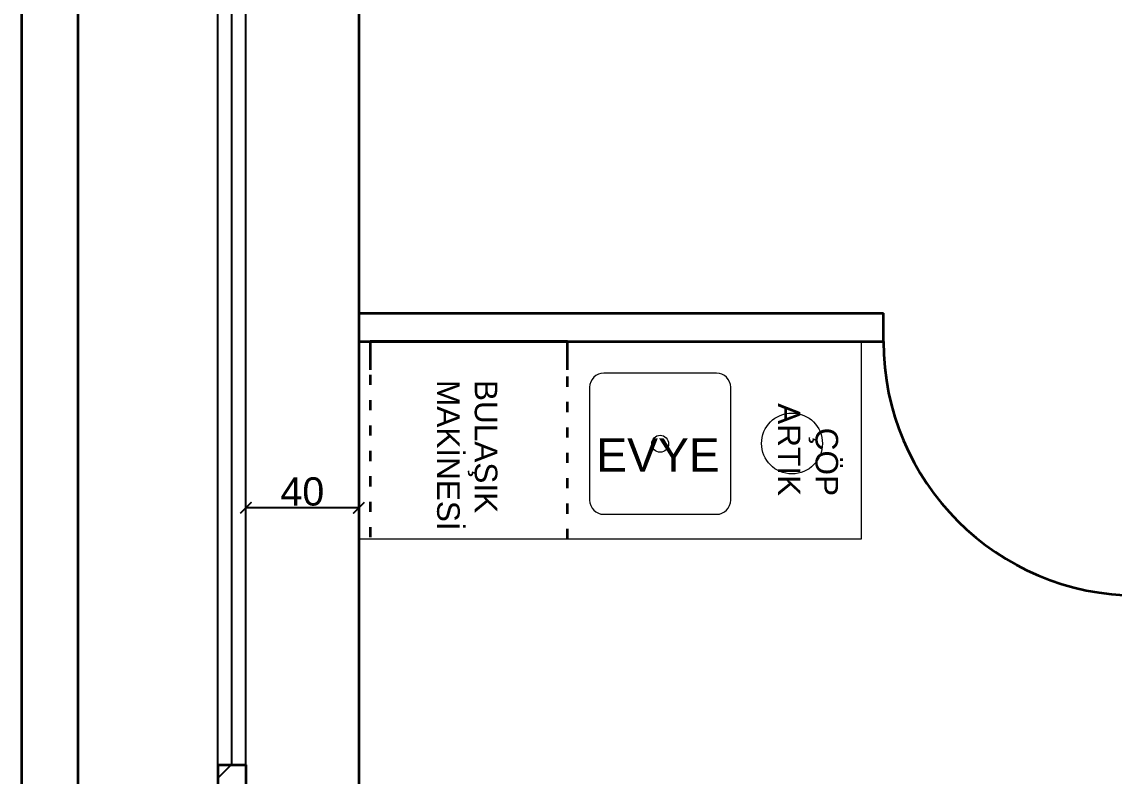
# Model space of a CAD drawing. Header units: millimetres. Extents: x 44201 to 155283, y 19965 to 32744.
# Drawn here: x 152464.2 to 152851.4, y 28500.4 to 28767.7 of the extents above; entities that cross this region are included whole.
import ezdxf

# ---------------------------------------------------------------- set-up
doc = ezdxf.new("R2010")
doc.units = ezdxf.units.MM
doc.linetypes.add('ACAD_ISO03W100', pattern=[30, 12, -18])
doc.layers.add('CAM', color=121, linetype='Continuous')
doc.layers.add('yazi', color=74, linetype='Continuous')
for name, color, linetype, lineweight in [('doku', 251, 'Continuous', 5), ('duvar', 7, 'Continuous', 35), ('tefriş', 252, 'Continuous', 13), ('ölçüler', 143, 'Continuous', 5)]:
    doc.layers.add(name, color=color, linetype=linetype, lineweight=lineweight)
doc.styles.get("Standard").update_dxf_attribs({"font": 'Arial.ttf'})
doc.dimstyles.new('ISO-25', dxfattribs={"dimtxt": 10, "dimasz": 4, "dimexe": 1.25, "dimexo": 0.625, "dimtad": 1, "dimtxsty": 'Standard', "dimblk": 'ARCHTICK', "dimcen": 2.5, "dimse1": 1, "dimse2": 1, "dimadec": 0, "dimazin": 0, "dimtfac": 1, "dimtmove": 0, "dimatfit": 3, "dimldrblk": 'ARCHTICK', "dimfxl": 1, "dimarcsym": 0})

# ---------------------------------------------------------------- blocks, each defined once
blk = doc.blocks.new('_ArchTick')
at = {"color": 0, "linetype": 'ByBlock', "const_width": 0.15}
blk.add_lwpolyline([(-0.5, -0.5), (0.5, 0.5)], dxfattribs=at)
blk = doc.blocks.new('*D1751')
at = {"layer": 'Defpoints', "color": 0, "transparency": 16777216}
for p in [(152543.64, 28597.68), (152543.64, 28595.49), (152583.64, 28597.68)]:
    blk.add_point(p, dxfattribs=at)
at = {"layer": 'ölçüler', "color": 0, "lineweight": -2, "transparency": 16777216}
blk.add_line((152583.64, 28595.49), (152543.64, 28595.49), dxfattribs=at)
at = {"layer": 'ölçüler', "color": 0, "lineweight": -2, "transparency": 16777216, "xscale": 4, "yscale": 4, "zscale": 4, "rotation": 180}
blk.add_blockref('_ArchTick', (152543.64, 28595.49), dxfattribs=at)
at = {"layer": 'ölçüler', "color": 0, "lineweight": -2, "transparency": 16777216, "xscale": 4, "yscale": 4, "zscale": 4}
blk.add_blockref('_ArchTick', (152583.64, 28595.49), dxfattribs=at)
at = {"layer": 'ölçüler', "color": 0, "transparency": 16777216, "insert": (152563.64, 28601.22), "char_height": 10, "attachment_point": 5}
blk.add_mtext('40', dxfattribs=at)
blk = doc.blocks.new('A$C40F560AD')
at = {"layer": 'duvar', "linetype": 'ACAD_ISO03W100', "ltscale": 0.3}
for points in [[(5, 11.74), (5, 70)], [(75, 70), (75, 11.51)]]:
    blk.add_lwpolyline(points, dxfattribs=at)
at = {"layer": 'duvar'}
blk.add_lwpolyline([(75, 10), (75, 0), (5, 0), (5, 10)], dxfattribs=at)
blk = doc.blocks.new('A$C2A62721C')
at = {"layer": 'doku'}
blk.add_lwpolyline([(5, 0), (45, 0, 0.414214), (50, 5), (50, 45, 0.414214), (45, 50), (5, 50, 0.414214), (0, 45), (0, 5, 0.414214)], format="xyb", close=True, dxfattribs=at)
blk.add_circle((25, 25), 3, dxfattribs=at)

msp = doc.modelspace()

# ---------------------------------------------------------------- hatches: boundary and pattern name
at = {"layer": 'CAM'}
h = msp.add_hatch(dxfattribs=at)
h.set_pattern_fill('ANSI31', color=251, scale=3)
h.set_pattern_definition([(45, (-419.5085, 17753.385), (-6.7351921, 6.7351921), [])])
h.paths.add_polyline_path([(152879.643, 28654.409), (152869.643, 28654.409), (152869.643, 28066.409), (152857.643, 28066.409), (152857.643, 28046.409), (152857.65, 28046.409), (152869.643, 28046.409), (152869.643, 27658.409), (152627.643, 27658.409), (152627.643, 27694.409), (152587.643, 27694.409), (152533.643, 27694.409), (152533.643, 27643.409), (152879.643, 27643.409)])
h.paths.add_polyline_path([(152767.643, 28066.409), (152533.643, 28066.409), (152533.643, 28046.409), (152767.643, 28046.409)], flags=17)
h.paths.add_polyline_path([(152543.643, 28151.409), (152533.643, 28151.409), (152533.643, 28066.409), (152543.643, 28066.409)], flags=17)
h.paths.add_polyline_path([(152543.643, 28046.409), (152533.643, 28046.409), (152533.643, 27953.409), (152543.643, 27953.409)], flags=17)
h.paths.add_polyline_path([(152543.643, 28504.409), (152533.643, 28504.409), (152533.643, 28358.409), (152543.643, 28358.409)], flags=17)
h.paths.add_polyline_path([(152543.643, 29377.409), (152533.643, 29377.409), (152533.643, 29224.409), (152543.643, 29224.409)])
h.paths.add_polyline_path([(152543.643, 30160.409), (152533.643, 30160.409), (152533.643, 30088.409), (152543.643, 30088.409)])
h.paths.add_polyline_path([(152543.643, 30956.409), (152533.643, 30956.409), (152533.643, 30884.409), (152543.643, 30884.409)])
h.paths.add_polyline_path([(153738.643, 30090.757), (153718.643, 30090.757), (153718.643, 29367.757), (153738.643, 29367.757)])

# ---------------------------------------------------------------- linework, layer by layer
for p, q in [((152533.643, 28504.409), (152533.643, 28818.409)), ((152538.643, 28504.409), (152538.643, 28818.409)), ((152543.643, 28504.409), (152543.643, 28818.409))]:
    msp.add_line(p, q, dxfattribs=at)
at = {"layer": 'duvar'}
for p, q in [((152583.643, 29233.409), (152583.643, 28496.409)), ((152583.643, 28664.409), (152769.643, 28664.409)), ((152769.643, 28654.409), (152769.643, 28664.409)), ((152583.643, 28654.409), (152769.643, 28654.409)), ((152533.643, 28504.409), (152533.643, 28358.409)), ((152533.643, 28504.409), (152543.643, 28504.409)), ((152543.643, 28504.409), (152543.643, 28358.409))]:
    msp.add_line(p, q, dxfattribs=at)
for points in [[(152464.215, 32744.224), (155283.011, 32744.224), (155283.011, 27492.631), (152464.215, 27492.631)], [(152484.215, 32724.224), (155263.011, 32724.224), (155263.011, 27512.631), (152484.215, 27512.631)]]:
    msp.add_lwpolyline(points, close=True, dxfattribs=at)
msp.add_arc((152859.65, 28654.409), 90, 180, 270, dxfattribs=at)
at = {"layer": 'tefriş'}
for p, q in [((152761.795, 28654.409), (152583.643, 28654.409)), ((152583.643, 28654.409), (152583.643, 28584.409)), ((152761.795, 28654.409), (152761.795, 28584.409)), ((152761.795, 28584.409), (152583.643, 28584.409))]:
    msp.add_line(p, q, dxfattribs=at)
msp.add_circle((152737.224, 28618.29), 10.785, dxfattribs=at)

# ---------------------------------------------------------------- block references
at = {"layer": 'tefriş', "xscale": -1, "rotation": 180}
msp.add_blockref('A$C40F560AD', (152582.643, 28654.409), dxfattribs=at)
at = {"layer": 'tefriş', "rotation": 270}
msp.add_blockref('A$C2A62721C', (152665.488, 28643.193), dxfattribs=at)

# ---------------------------------------------------------------- texts
at = {"layer": 'yazi', "lineweight": 25, "char_height": 8, "rotation": 270}
for s, width, insert, attachment_point in [('BULAŞIK \\PMAKİNESİ', 103.65252, (152611.314, 28640.801), 7), ('ÇÖP \\PARTIK', 229.03839, (152753.562, 28599.655), 3)]:
    msp.add_mtext_dynamic_manual_height_columns(s, width=width, gutter_width=12.5, heights=[0], dxfattribs=dict(at, insert=insert, attachment_point=attachment_point))
at = {"layer": 'yazi', "lineweight": 25, "insert": (152711.595, 28620.094), "char_height": 11.7376, "attachment_point": 3}
msp.add_mtext_dynamic_manual_height_columns('EVYE', width=229.03839, gutter_width=12.5, heights=[0], dxfattribs=at)

# ---------------------------------------------------------------- dimensions: what is measured, and where the dimension line sits
at = {"layer": 'ölçüler'}
dim = msp.add_aligned_dim(p1=(152583.643, 28597.676), p2=(152543.643, 28597.676), distance=2.191, dimstyle='ISO-25', dxfattribs=at)
dim.commit()
dim.dimension.update_dxf_attribs({"geometry": '*D1751', "text_midpoint": (152563.643, 28601.217)})

doc.saveas('drawing.dxf')
